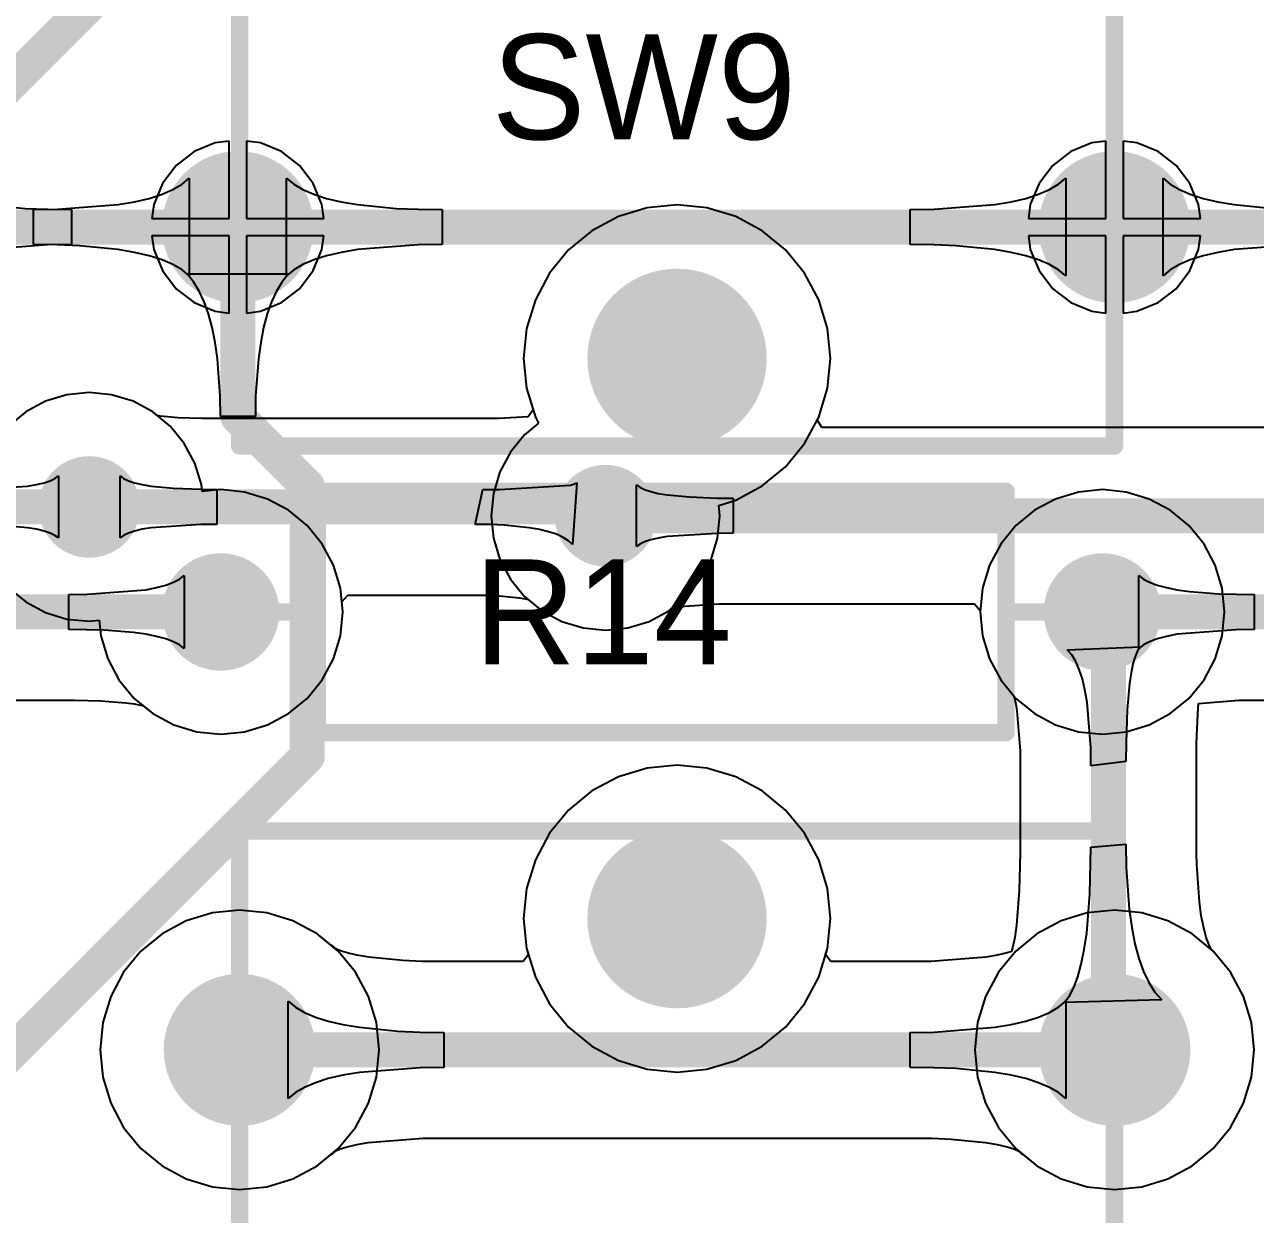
# Model space of a CAD drawing. Header units: millimetres. Extents: x 0 to 140, y 0 to 130.
# Drawn here: x 69.55 to 87.41, y 46 to 63.26 of the extents above; entities that cross this region are included whole.
import ezdxf

# ---------------------------------------------------------------- set-up
doc = ezdxf.new("R2010")
doc.units = ezdxf.units.MM
for name, color, linetype in [('BottomLayer', 5, 'Continuous'), ('BottomSolder', 6, 'Continuous'), ('MultiLayer', 9, 'Continuous'), ('PadHoleLayer', 156, 'Continuous'), ('TopLayer', 1, 'Continuous'), ('TopOverlay', 2, 'Continuous'), ('TopSolder', 216, 'Continuous'), ('ViaHoleLayer', 16, 'Continuous')]:
    doc.layers.add(name, color=color, linetype=linetype)

msp = doc.modelspace()

# ---------------------------------------------------------------- hatches: boundary and pattern name
at = {"layer": 'BottomLayer'}
h = msp.add_hatch(color=5, dxfattribs=at)
edge = h.paths.add_edge_path()
edge.add_arc((72.642, 60.321), 1, 0, 360)
h = msp.add_hatch(color=5, dxfattribs=at)
edge = h.paths.add_edge_path()
edge.add_arc((85.367, 60.321), 1, 0, 360)
h = msp.add_hatch(color=5, dxfattribs=at)
edge = h.paths.add_edge_path()
edge.add_arc((79.017, 58.416), 1.2, 0, 360)
h = msp.add_hatch(color=5, dxfattribs=at)
edge = h.paths.add_edge_path()
edge.add_arc((70.485, 56.261), 0.635, 0, 360)
h = msp.add_hatch(color=5, dxfattribs=at)
edge = h.paths.add_edge_path()
edge.add_arc((77.978, 56.134), 0.635, 0, 360)
h = msp.add_hatch(color=5, dxfattribs=at)
edge = h.paths.add_edge_path()
edge.add_arc((72.392, 54.737), 0.75, 0, 360)
h = msp.add_hatch(color=5, dxfattribs=at)
edge = h.paths.add_edge_path()
edge.add_arc((85.192, 54.737), 0.75, 0, 360)
h = msp.add_hatch(color=5, dxfattribs=at)
edge = h.paths.add_edge_path()
edge.add_arc((79.017, 50.289), 1.2, 0, 360)
h = msp.add_hatch(color=5, dxfattribs=at)
edge = h.paths.add_edge_path()
edge.add_arc((72.667, 48.384), 1, 0, 360)
h = msp.add_hatch(color=5, dxfattribs=at)
edge = h.paths.add_edge_path()
edge.add_arc((85.367, 48.384), 1, 0, 360)
at = {"layer": 'BottomSolder'}
h = msp.add_hatch(color=6, dxfattribs=at)
edge = h.paths.add_edge_path()
edge.add_arc((72.642, 60.321), 1.102, 0, 360)
h = msp.add_hatch(color=6, dxfattribs=at)
edge = h.paths.add_edge_path()
edge.add_arc((85.367, 60.321), 1.102, 0, 360)
h = msp.add_hatch(color=6, dxfattribs=at)
edge = h.paths.add_edge_path()
edge.add_arc((79.017, 58.416), 1.302, 0, 360)
h = msp.add_hatch(color=6, dxfattribs=at)
edge = h.paths.add_edge_path()
edge.add_arc((70.485, 56.261), 0.737, 0, 360)
h = msp.add_hatch(color=6, dxfattribs=at)
edge = h.paths.add_edge_path()
edge.add_arc((77.978, 56.134), 0.737, 0, 360)
h = msp.add_hatch(color=6, dxfattribs=at)
edge = h.paths.add_edge_path()
edge.add_arc((72.392, 54.737), 0.852, 0, 360)
h = msp.add_hatch(color=6, dxfattribs=at)
edge = h.paths.add_edge_path()
edge.add_arc((85.192, 54.737), 0.852, 0, 360)
h = msp.add_hatch(color=6, dxfattribs=at)
edge = h.paths.add_edge_path()
edge.add_arc((79.017, 50.289), 1.302, 0, 360)
h = msp.add_hatch(color=6, dxfattribs=at)
edge = h.paths.add_edge_path()
edge.add_arc((72.667, 48.384), 1.102, 0, 360)
h = msp.add_hatch(color=6, dxfattribs=at)
edge = h.paths.add_edge_path()
edge.add_arc((85.367, 48.384), 1.102, 0, 360)
at = {"layer": 'MultiLayer'}
h = msp.add_hatch(color=9, dxfattribs=at)
edge = h.paths.add_edge_path()
edge.add_arc((72.642, 60.321), 1, 0, 360)
h = msp.add_hatch(color=9, dxfattribs=at)
edge = h.paths.add_edge_path()
edge.add_arc((85.367, 60.321), 1, 0, 360)
h = msp.add_hatch(color=9, dxfattribs=at)
edge = h.paths.add_edge_path()
edge.add_arc((79.017, 58.416), 1.2, 0, 360)
h = msp.add_hatch(color=9, dxfattribs=at)
edge = h.paths.add_edge_path()
edge.add_arc((72.392, 54.737), 0.75, 0, 360)
h = msp.add_hatch(color=9, dxfattribs=at)
edge = h.paths.add_edge_path()
edge.add_arc((85.192, 54.737), 0.75, 0, 360)
h = msp.add_hatch(color=9, dxfattribs=at)
edge = h.paths.add_edge_path()
edge.add_arc((79.017, 50.289), 1.2, 0, 360)
h = msp.add_hatch(color=9, dxfattribs=at)
edge = h.paths.add_edge_path()
edge.add_arc((72.667, 48.384), 1, 0, 360)
h = msp.add_hatch(color=9, dxfattribs=at)
edge = h.paths.add_edge_path()
edge.add_arc((85.367, 48.384), 1, 0, 360)
at = {"layer": 'PadHoleLayer'}
h = msp.add_hatch(color=156, dxfattribs=at)
edge = h.paths.add_edge_path()
edge.add_arc((72.642, 60.321), 0.6, 0, 360)
h = msp.add_hatch(color=156, dxfattribs=at)
edge = h.paths.add_edge_path()
edge.add_arc((85.367, 60.321), 0.6, 0, 360)
h = msp.add_hatch(color=156, dxfattribs=at)
edge = h.paths.add_edge_path()
edge.add_arc((79.017, 58.416), 1, 0, 360)
h = msp.add_hatch(color=156, dxfattribs=at)
edge = h.paths.add_edge_path()
edge.add_arc((72.392, 54.737), 0.35, 0, 360)
h = msp.add_hatch(color=156, dxfattribs=at)
edge = h.paths.add_edge_path()
edge.add_arc((85.192, 54.737), 0.35, 0, 360)
h = msp.add_hatch(color=156, dxfattribs=at)
edge = h.paths.add_edge_path()
edge.add_arc((79.017, 50.289), 1, 0, 360)
h = msp.add_hatch(color=156, dxfattribs=at)
edge = h.paths.add_edge_path()
edge.add_arc((72.667, 48.384), 0.6, 0, 360)
h = msp.add_hatch(color=156, dxfattribs=at)
edge = h.paths.add_edge_path()
edge.add_arc((85.367, 48.384), 0.6, 0, 360)
at = {"layer": 'TopLayer'}
h = msp.add_hatch(color=1, dxfattribs=at)
edge = h.paths.add_edge_path()
edge.add_arc((72.642, 60.321), 1, 0, 360)
h = msp.add_hatch(color=1, dxfattribs=at)
edge = h.paths.add_edge_path()
edge.add_arc((85.367, 60.321), 1, 0, 360)
h = msp.add_hatch(color=1, dxfattribs=at)
edge = h.paths.add_edge_path()
edge.add_arc((79.017, 58.416), 1.2, 0, 360)
h = msp.add_hatch(color=1, dxfattribs=at)
edge = h.paths.add_edge_path()
edge.add_arc((70.485, 56.261), 0.635, 0, 360)
h = msp.add_hatch(color=1, dxfattribs=at)
edge = h.paths.add_edge_path()
edge.add_arc((77.978, 56.134), 0.635, 0, 360)
h = msp.add_hatch(color=1, dxfattribs=at)
edge = h.paths.add_edge_path()
edge.add_arc((72.392, 54.737), 0.75, 0, 360)
h = msp.add_hatch(color=1, dxfattribs=at)
edge = h.paths.add_edge_path()
edge.add_arc((85.192, 54.737), 0.75, 0, 360)
h = msp.add_hatch(color=1, dxfattribs=at)
edge = h.paths.add_edge_path()
edge.add_arc((79.017, 50.289), 1.2, 0, 360)
h = msp.add_hatch(color=1, dxfattribs=at)
edge = h.paths.add_edge_path()
edge.add_arc((72.667, 48.384), 1, 0, 360)
h = msp.add_hatch(color=1, dxfattribs=at)
edge = h.paths.add_edge_path()
edge.add_arc((85.367, 48.384), 1, 0, 360)
at = {"layer": 'TopSolder'}
h = msp.add_hatch(color=216, dxfattribs=at)
edge = h.paths.add_edge_path()
edge.add_arc((72.642, 60.321), 1.102, 0, 360)
h = msp.add_hatch(color=216, dxfattribs=at)
edge = h.paths.add_edge_path()
edge.add_arc((85.367, 60.321), 1.102, 0, 360)
h = msp.add_hatch(color=216, dxfattribs=at)
edge = h.paths.add_edge_path()
edge.add_arc((79.017, 58.416), 1.302, 0, 360)
h = msp.add_hatch(color=216, dxfattribs=at)
edge = h.paths.add_edge_path()
edge.add_arc((70.485, 56.261), 0.737, 0, 360)
h = msp.add_hatch(color=216, dxfattribs=at)
edge = h.paths.add_edge_path()
edge.add_arc((77.978, 56.134), 0.737, 0, 360)
h = msp.add_hatch(color=216, dxfattribs=at)
edge = h.paths.add_edge_path()
edge.add_arc((72.392, 54.737), 0.852, 0, 360)
h = msp.add_hatch(color=216, dxfattribs=at)
edge = h.paths.add_edge_path()
edge.add_arc((85.192, 54.737), 0.852, 0, 360)
h = msp.add_hatch(color=216, dxfattribs=at)
edge = h.paths.add_edge_path()
edge.add_arc((79.017, 50.289), 1.302, 0, 360)
h = msp.add_hatch(color=216, dxfattribs=at)
edge = h.paths.add_edge_path()
edge.add_arc((72.667, 48.384), 1.102, 0, 360)
h = msp.add_hatch(color=216, dxfattribs=at)
edge = h.paths.add_edge_path()
edge.add_arc((85.367, 48.384), 1.102, 0, 360)
at = {"layer": 'ViaHoleLayer'}
h = msp.add_hatch(color=16, dxfattribs=at)
edge = h.paths.add_edge_path()
edge.add_arc((70.485, 56.261), 0.356, 0, 360)
h = msp.add_hatch(color=16, dxfattribs=at)
edge = h.paths.add_edge_path()
edge.add_arc((77.978, 56.134), 0.356, 0, 360)

# ---------------------------------------------------------------- linework, layer by layer
at = {"layer": 'BottomLayer'}
for p, q in [((72.314, 61.543), (72.009, 61.416)), ((72.515, 61.569), (72.314, 61.543)), ((72.515, 60.448), (72.515, 61.569)), ((72.969, 61.543), (72.769, 61.569)), ((72.769, 61.569), (72.769, 60.448)), ((73.274, 61.416), (72.969, 61.543)), ((85.04, 61.543), (84.735, 61.416)), ((85.24, 61.569), (85.04, 61.543)), ((85.24, 60.448), (85.24, 61.569)), ((85.694, 61.543), (85.494, 61.569)), ((85.494, 61.569), (85.494, 60.448)), ((85.999, 61.416), (85.694, 61.543)), ((72.009, 61.416), (71.747, 61.215)), ((73.536, 61.215), (73.274, 61.416)), ((84.735, 61.416), (84.473, 61.215)), ((86.261, 61.215), (85.999, 61.416)), ((71.747, 61.215), (71.546, 60.953)), ((73.737, 60.953), (73.536, 61.215)), ((84.473, 61.215), (84.272, 60.953)), ((86.462, 60.953), (86.261, 61.215)), ((71.546, 60.953), (71.42, 60.648)), ((71.699, 60.865), (71.831, 60.942)), ((71.831, 60.942), (71.935, 61.029)), ((71.935, 61.029), (71.935, 59.613)), ((73.348, 59.613), (73.348, 61.029)), ((73.348, 61.029), (73.453, 60.942)), ((73.453, 60.942), (73.584, 60.865)), ((73.863, 60.648), (73.737, 60.953)), ((84.272, 60.953), (84.145, 60.648)), ((84.425, 60.865), (84.556, 60.942)), ((84.556, 60.942), (84.66, 61.029)), ((84.66, 61.029), (84.66, 59.613)), ((86.074, 59.613), (86.074, 61.029)), ((86.074, 61.029), (86.178, 60.942)), ((86.178, 60.942), (86.309, 60.865)), ((86.589, 60.648), (86.462, 60.953)), ((71.355, 60.738), (71.541, 60.797)), ((71.541, 60.797), (71.699, 60.865)), ((73.584, 60.865), (73.743, 60.797)), ((73.743, 60.797), (73.928, 60.738)), ((84.081, 60.738), (84.266, 60.797)), ((84.266, 60.797), (84.425, 60.865)), ((86.309, 60.865), (86.468, 60.797)), ((86.468, 60.797), (86.653, 60.738)), ((68.996, 60.648), (69.556, 60.593)), ((69.556, 60.593), (69.877, 60.58)), ((69.674, 60.575), (70.022, 60.58)), ((69.674, 60.067), (69.674, 60.575)), ((69.877, 60.58), (70.225, 60.575)), ((70.022, 60.58), (70.903, 60.648)), ((70.225, 60.575), (70.225, 60.067)), ((70.903, 60.648), (71.143, 60.688)), ((71.143, 60.688), (71.355, 60.738)), ((71.42, 60.648), (71.394, 60.448)), ((73.89, 60.448), (73.863, 60.648)), ((73.928, 60.738), (74.141, 60.688)), ((74.141, 60.688), (74.38, 60.648)), ((74.38, 60.648), (74.94, 60.593)), ((74.94, 60.593), (75.261, 60.58)), ((75.261, 60.58), (75.609, 60.575)), ((75.609, 60.575), (75.609, 60.067)), ((78.583, 60.6), (78.165, 60.473)), ((79.017, 60.643), (78.583, 60.6)), ((79.451, 60.6), (79.017, 60.643)), ((79.869, 60.473), (79.451, 60.6)), ((82.4, 60.575), (82.748, 60.58)), ((82.4, 60.067), (82.4, 60.575)), ((82.748, 60.58), (83.629, 60.648)), ((83.629, 60.648), (83.868, 60.688)), ((83.868, 60.688), (84.081, 60.738)), ((84.145, 60.648), (84.119, 60.448)), ((86.615, 60.448), (86.589, 60.648)), ((86.653, 60.738), (86.866, 60.688)), ((86.866, 60.688), (87.105, 60.648)), ((87.105, 60.648), (87.666, 60.593)), ((71.394, 60.448), (72.515, 60.448)), ((72.769, 60.448), (73.89, 60.448)), ((78.165, 60.473), (77.78, 60.267)), ((80.254, 60.267), (79.869, 60.473)), ((84.119, 60.448), (85.24, 60.448)), ((85.494, 60.448), (86.615, 60.448)), ((77.78, 60.267), (77.443, 59.991)), ((80.592, 59.991), (80.254, 60.267)), ((69.877, 60.062), (68.996, 59.994)), ((70.022, 60.062), (69.674, 60.067)), ((70.225, 60.067), (69.877, 60.062)), ((70.343, 60.049), (70.022, 60.062)), ((70.903, 59.994), (70.343, 60.049)), ((72.515, 60.194), (71.394, 60.194)), ((71.394, 60.194), (71.42, 59.994)), ((72.515, 59.073), (72.515, 60.194)), ((73.89, 60.194), (72.769, 60.194)), ((72.769, 60.194), (72.769, 59.073)), ((73.863, 59.994), (73.89, 60.194)), ((75.261, 60.062), (74.38, 59.994)), ((75.609, 60.067), (75.261, 60.062)), ((82.748, 60.062), (82.4, 60.067)), ((83.068, 60.049), (82.748, 60.062)), ((83.629, 59.994), (83.068, 60.049)), ((85.24, 60.194), (84.119, 60.194)), ((84.119, 60.194), (84.145, 59.994)), ((85.24, 59.073), (85.24, 60.194)), ((86.615, 60.194), (85.494, 60.194)), ((85.494, 60.194), (85.494, 59.073)), ((86.589, 59.994), (86.615, 60.194)), ((87.987, 60.062), (87.105, 59.994)), ((71.143, 59.954), (70.903, 59.994)), ((71.355, 59.904), (71.143, 59.954)), ((71.541, 59.845), (71.355, 59.904)), ((71.42, 59.994), (71.546, 59.689)), ((73.737, 59.689), (73.863, 59.994)), ((73.928, 59.904), (73.743, 59.845)), ((74.141, 59.954), (73.928, 59.904)), ((74.38, 59.994), (74.141, 59.954)), ((77.443, 59.991), (77.166, 59.653)), ((80.869, 59.653), (80.592, 59.991)), ((83.868, 59.954), (83.629, 59.994)), ((84.081, 59.904), (83.868, 59.954)), ((84.266, 59.845), (84.081, 59.904)), ((84.145, 59.994), (84.272, 59.689)), ((86.462, 59.689), (86.589, 59.994)), ((86.653, 59.904), (86.468, 59.845)), ((86.866, 59.954), (86.653, 59.904)), ((87.105, 59.994), (86.866, 59.954)), ((71.699, 59.777), (71.541, 59.845)), ((71.546, 59.689), (71.747, 59.427)), ((71.831, 59.7), (71.699, 59.777)), ((71.935, 59.613), (71.831, 59.7)), ((73.453, 59.7), (73.348, 59.613)), ((73.584, 59.777), (73.453, 59.7)), ((73.536, 59.427), (73.737, 59.689)), ((73.743, 59.845), (73.584, 59.777)), ((84.425, 59.777), (84.266, 59.845)), ((84.272, 59.689), (84.473, 59.427)), ((84.556, 59.7), (84.425, 59.777)), ((84.66, 59.613), (84.556, 59.7)), ((86.178, 59.7), (86.074, 59.613)), ((86.309, 59.777), (86.178, 59.7)), ((86.261, 59.427), (86.462, 59.689)), ((86.468, 59.845), (86.309, 59.777)), ((71.997, 59.529), (71.906, 59.644)), ((71.906, 59.644), (73.378, 59.644)), ((72.079, 59.393), (71.997, 59.529)), ((73.286, 59.529), (73.204, 59.393)), ((73.378, 59.644), (73.286, 59.529)), ((77.166, 59.653), (76.96, 59.268)), ((81.074, 59.268), (80.869, 59.653)), ((71.747, 59.427), (72.009, 59.226)), ((72.151, 59.237), (72.079, 59.393)), ((73.204, 59.393), (73.132, 59.237)), ((73.274, 59.226), (73.536, 59.427)), ((84.473, 59.427), (84.735, 59.226)), ((85.999, 59.226), (86.261, 59.427)), ((72.009, 59.226), (72.314, 59.099)), ((72.214, 59.061), (72.151, 59.237)), ((72.969, 59.099), (73.274, 59.226)), ((73.132, 59.237), (73.069, 59.061)), ((76.96, 59.268), (76.833, 58.85)), ((81.201, 58.85), (81.074, 59.268)), ((84.735, 59.226), (85.04, 59.099)), ((85.694, 59.099), (85.999, 59.226)), ((72.267, 58.864), (72.214, 59.061)), ((72.314, 59.099), (72.515, 59.073)), ((72.769, 59.073), (72.969, 59.099)), ((73.069, 59.061), (73.016, 58.864)), ((85.04, 59.099), (85.24, 59.073)), ((85.494, 59.073), (85.694, 59.099)), ((72.311, 58.646), (72.267, 58.864)), ((73.016, 58.864), (72.973, 58.646)), ((76.833, 58.85), (76.79, 58.416)), ((81.244, 58.416), (81.201, 58.85)), ((72.344, 58.408), (72.311, 58.646)), ((72.973, 58.646), (72.939, 58.408)), ((72.383, 57.87), (72.344, 58.408)), ((72.939, 58.408), (72.9, 57.87)), ((76.79, 58.416), (76.833, 57.982)), ((81.201, 57.982), (81.244, 58.416)), ((70.485, 57.92), (70.161, 57.888)), ((70.809, 57.888), (70.485, 57.92)), ((76.833, 57.982), (76.96, 57.564)), ((81.074, 57.564), (81.201, 57.982)), ((69.85, 57.794), (69.563, 57.64)), ((70.161, 57.888), (69.85, 57.794)), ((71.12, 57.794), (70.809, 57.888)), ((71.407, 57.64), (71.12, 57.794)), ((72.388, 57.571), (72.383, 57.87)), ((72.9, 57.87), (72.896, 57.571)), ((69.563, 57.64), (69.499, 57.588)), ((71.658, 57.434), (71.407, 57.64)), ((72.896, 57.571), (72.388, 57.571)), ((76.96, 57.564), (77.008, 57.474)), ((81.053, 57.524), (81.074, 57.564)), ((71.864, 57.183), (71.658, 57.434)), ((77.008, 57.474), (76.805, 57.307)), ((81.118, 57.415), (81.053, 57.524)), ((95.025, 57.415), (81.118, 57.415)), ((72.018, 56.896), (71.864, 57.183)), ((76.805, 57.307), (76.599, 57.056)), ((76.599, 57.056), (76.445, 56.769)), ((72.112, 56.585), (72.018, 56.896)), ((69.828, 56.611), (69.918, 56.64)), ((69.918, 56.64), (69.987, 56.673)), ((69.987, 56.673), (70.036, 56.71)), ((70.036, 56.71), (70.036, 55.812)), ((76.445, 56.769), (76.351, 56.458)), ((68.864, 56.517), (69.588, 56.564)), ((69.588, 56.564), (69.718, 56.585)), ((69.718, 56.585), (69.828, 56.611)), ((72.122, 56.485), (72.112, 56.585)), ((72.392, 56.512), (72.122, 56.485)), ((72.738, 56.477), (72.392, 56.512)), ((73.071, 56.376), (72.738, 56.477)), ((78.427, 55.685), (78.427, 56.583)), ((78.427, 56.583), (78.476, 56.546)), ((78.476, 56.546), (78.545, 56.513)), ((78.545, 56.513), (78.635, 56.484)), ((78.635, 56.484), (78.745, 56.458)), ((73.378, 56.212), (73.071, 56.376)), ((76.351, 56.458), (76.319, 56.134)), ((78.745, 56.458), (78.875, 56.437)), ((78.875, 56.437), (79.196, 56.406)), ((79.196, 56.406), (79.599, 56.39)), ((79.599, 56.39), (79.83, 56.388)), ((79.83, 56.388), (79.83, 55.88)), ((73.646, 55.992), (73.378, 56.212)), ((76.319, 56.134), (76.351, 55.81)), ((69.588, 55.958), (69.267, 55.989)), ((69.718, 55.937), (69.588, 55.958)), ((69.828, 55.911), (69.718, 55.937)), ((73.867, 55.723), (73.646, 55.992)), ((69.918, 55.882), (69.828, 55.911)), ((69.987, 55.849), (69.918, 55.882)), ((70.036, 55.812), (69.987, 55.849)), ((76.351, 55.81), (76.445, 55.499)), ((78.545, 55.755), (78.476, 55.722)), ((78.635, 55.784), (78.545, 55.755)), ((78.745, 55.81), (78.635, 55.784)), ((78.875, 55.831), (78.745, 55.81)), ((79.599, 55.878), (78.875, 55.831)), ((79.83, 55.88), (79.599, 55.878)), ((74.031, 55.416), (73.867, 55.723)), ((78.476, 55.722), (78.427, 55.685)), ((74.132, 55.083), (74.031, 55.416)), ((76.445, 55.499), (76.599, 55.212)), ((71.706, 55.168), (71.795, 55.215)), ((71.795, 55.215), (71.862, 55.268)), ((71.862, 55.268), (71.862, 54.206)), ((76.599, 55.212), (76.805, 54.961)), ((85.722, 54.206), (85.722, 55.268)), ((85.722, 55.268), (85.788, 55.215)), ((85.788, 55.215), (85.877, 55.168)), ((70.454, 54.994), (71.304, 55.06)), ((71.304, 55.06), (71.461, 55.091)), ((71.461, 55.091), (71.595, 55.127)), ((71.595, 55.127), (71.706, 55.168)), ((74.166, 54.737), (74.132, 55.083)), ((85.877, 55.168), (85.989, 55.127)), ((85.989, 55.127), (86.123, 55.091)), ((86.123, 55.091), (86.279, 55.06)), ((86.279, 55.06), (86.458, 55.035)), ((86.458, 55.035), (86.883, 55.002)), ((70.186, 54.991), (70.454, 54.994)), ((70.186, 54.483), (70.186, 54.991)), ((76.805, 54.961), (77.056, 54.755)), ((78.992, 54.812), (79.628, 54.853)), ((79.628, 54.853), (83.334, 54.853)), ((83.334, 54.853), (83.419, 54.759)), ((86.883, 55.002), (87.397, 54.991)), ((87.397, 54.991), (87.397, 54.483)), ((74.132, 54.391), (74.166, 54.737)), ((77.056, 54.755), (77.343, 54.601)), ((78.613, 54.601), (78.9, 54.755)), ((78.9, 54.755), (78.964, 54.807)), ((78.964, 54.807), (78.992, 54.812)), ((83.419, 54.759), (83.417, 54.737)), ((83.417, 54.737), (83.451, 54.391)), ((77.343, 54.601), (77.654, 54.507)), ((77.654, 54.507), (77.978, 54.475)), ((77.978, 54.475), (78.302, 54.507)), ((78.302, 54.507), (78.613, 54.601)), ((70.701, 54.472), (70.186, 54.483)), ((71.125, 54.439), (70.701, 54.472)), ((71.304, 54.414), (71.125, 54.439)), ((71.461, 54.383), (71.304, 54.414)), ((71.595, 54.347), (71.461, 54.383)), ((71.706, 54.306), (71.595, 54.347)), ((74.031, 54.058), (74.132, 54.391)), ((83.451, 54.391), (83.552, 54.058)), ((85.989, 54.347), (85.877, 54.306)), ((86.123, 54.383), (85.989, 54.347)), ((86.279, 54.414), (86.123, 54.383)), ((87.129, 54.48), (86.279, 54.414)), ((87.397, 54.483), (87.129, 54.48)), ((71.795, 54.259), (71.706, 54.306)), ((71.862, 54.206), (71.795, 54.259)), ((84.682, 54.187), (85.743, 54.229)), ((84.747, 54.113), (84.682, 54.187)), ((85.703, 54.171), (85.668, 54.089)), ((85.743, 54.229), (85.703, 54.171)), ((85.788, 54.259), (85.722, 54.206)), ((85.877, 54.306), (85.788, 54.259)), ((73.867, 53.751), (74.031, 54.058)), ((83.552, 54.058), (83.716, 53.751)), ((84.805, 54.018), (84.747, 54.113)), ((84.857, 53.902), (84.805, 54.018)), ((85.636, 53.984), (85.609, 53.854)), ((85.668, 54.089), (85.636, 53.984)), ((84.902, 53.765), (84.857, 53.902)), ((85.609, 53.854), (85.586, 53.7)), ((73.646, 53.482), (73.867, 53.751)), ((83.716, 53.751), (83.902, 53.525)), ((84.939, 53.607), (84.902, 53.765)), ((84.97, 53.429), (84.939, 53.607)), ((85.586, 53.7), (85.552, 53.32)), ((69.081, 53.456), (70.277, 53.456)), ((70.277, 53.456), (70.65, 53.448)), ((70.65, 53.448), (71.015, 53.419)), ((73.378, 53.262), (73.646, 53.482)), ((83.902, 53.525), (83.915, 53.486)), ((83.915, 53.486), (83.935, 53.4)), ((85.022, 52.768), (84.97, 53.429)), ((86.589, 53.41), (87.174, 53.456)), ((87.174, 53.456), (87.19, 53.456)), ((87.19, 53.456), (88.386, 53.456)), ((71.015, 53.419), (71.136, 53.403)), ((71.136, 53.403), (71.229, 53.384)), ((71.229, 53.384), (71.269, 53.374)), ((71.269, 53.374), (71.406, 53.262)), ((71.406, 53.262), (71.713, 53.098)), ((73.071, 53.098), (73.378, 53.262)), ((83.935, 53.4), (83.952, 53.301)), ((83.952, 53.301), (83.998, 52.721)), ((85.552, 53.32), (85.535, 52.844)), ((86.56, 52.828), (86.575, 53.257)), ((86.575, 53.257), (86.589, 53.41)), ((71.713, 53.098), (72.045, 52.997)), ((72.738, 52.997), (73.071, 53.098)), ((72.045, 52.997), (72.392, 52.962)), ((72.392, 52.962), (72.738, 52.997)), ((83.998, 52.721), (83.998, 52.666)), ((85.025, 52.506), (85.022, 52.768)), ((85.535, 52.844), (85.533, 52.569)), ((86.56, 51.235), (86.56, 52.828)), ((83.998, 52.666), (83.998, 51.239)), ((85.533, 52.569), (85.025, 52.506)), ((78.583, 52.473), (78.165, 52.346)), ((79.017, 52.516), (78.583, 52.473)), ((79.451, 52.473), (79.017, 52.516)), ((79.869, 52.346), (79.451, 52.473)), ((78.165, 52.346), (77.78, 52.14)), ((80.254, 52.14), (79.869, 52.346)), ((77.78, 52.14), (77.443, 51.864)), ((80.592, 51.864), (80.254, 52.14)), ((77.443, 51.864), (77.166, 51.526)), ((80.869, 51.526), (80.592, 51.864)), ((77.166, 51.526), (76.96, 51.141)), ((81.074, 51.141), (80.869, 51.526)), ((85.01, 50.644), (85.025, 51.324)), ((85.025, 51.324), (85.533, 51.37)), ((85.533, 51.37), (85.539, 51.029)), ((76.96, 51.141), (76.833, 50.723)), ((81.201, 50.723), (81.074, 51.141)), ((83.998, 51.239), (83.986, 50.697)), ((86.563, 51.072), (86.56, 51.235)), ((85.539, 51.029), (85.58, 50.424)), ((86.6, 50.53), (86.563, 51.072)), ((76.833, 50.723), (76.79, 50.289)), ((81.244, 50.289), (81.201, 50.723)), ((83.986, 50.697), (83.945, 50.194)), ((84.964, 50.078), (85.01, 50.644)), ((72.667, 50.41), (72.272, 50.371)), ((73.062, 50.371), (72.667, 50.41)), ((85.58, 50.424), (85.617, 50.16)), ((86.628, 50.329), (86.6, 50.53)), ((71.892, 50.256), (71.542, 50.068)), ((72.272, 50.371), (71.892, 50.256)), ((73.442, 50.256), (73.062, 50.371)), ((73.793, 50.068), (73.442, 50.256)), ((76.79, 50.289), (76.833, 49.855)), ((81.201, 49.855), (81.244, 50.289)), ((86.662, 50.153), (86.628, 50.329)), ((71.542, 50.068), (71.235, 49.816)), ((74, 49.898), (73.793, 50.068)), ((83.945, 50.194), (83.919, 50.013)), ((84.929, 49.838), (84.964, 50.078)), ((85.617, 50.16), (85.664, 49.922)), ((86.699, 50.016), (86.662, 50.153)), ((74.026, 49.882), (74, 49.898)), ((74.067, 49.848), (74.026, 49.882)), ((76.833, 49.855), (76.86, 49.767)), ((81.174, 49.767), (81.201, 49.855)), ((83.889, 49.865), (83.874, 49.811)), ((83.919, 50.013), (83.889, 49.865)), ((85.664, 49.922), (85.721, 49.708)), ((86.735, 49.918), (86.699, 50.016)), ((86.762, 49.861), (86.735, 49.918)), ((86.773, 49.845), (86.762, 49.861)), ((71.235, 49.816), (70.983, 49.509)), ((74.073, 49.845), (74.067, 49.848)), ((74.126, 49.822), (74.073, 49.845)), ((74.226, 49.79), (74.126, 49.822)), ((74.369, 49.756), (74.226, 49.79)), ((74.541, 49.727), (74.369, 49.756)), ((75.037, 49.679), (74.541, 49.727)), ((75.315, 49.667), (75.037, 49.679)), ((76.86, 49.767), (76.784, 49.665)), ((81.25, 49.665), (81.174, 49.767)), ((83.503, 49.729), (82.701, 49.667)), ((83.665, 49.756), (83.503, 49.729)), ((83.808, 49.79), (83.665, 49.756)), ((83.874, 49.811), (83.808, 49.79)), ((84.886, 49.627), (84.929, 49.838)), ((85.721, 49.708), (85.788, 49.521)), ((86.793, 49.822), (86.773, 49.845)), ((86.799, 49.816), (86.793, 49.822)), ((87.051, 49.509), (86.799, 49.816)), ((70.983, 49.509), (70.796, 49.159)), ((75.473, 49.665), (75.315, 49.667)), ((76.784, 49.665), (75.473, 49.665)), ((82.561, 49.665), (81.25, 49.665)), ((82.701, 49.667), (82.561, 49.665)), ((84.836, 49.445), (84.886, 49.627)), ((85.788, 49.521), (85.867, 49.359)), ((87.239, 49.159), (87.051, 49.509)), ((84.778, 49.291), (84.836, 49.445)), ((85.867, 49.359), (85.955, 49.222)), ((70.796, 49.159), (70.68, 48.779)), ((84.639, 49.069), (84.712, 49.166)), ((84.712, 49.166), (84.778, 49.291)), ((85.955, 49.222), (86.054, 49.111)), ((87.354, 48.779), (87.239, 49.159)), ((73.374, 47.676), (73.374, 49.092)), ((73.374, 49.092), (73.478, 49.005)), ((73.478, 49.005), (73.609, 48.928)), ((84.425, 48.928), (84.556, 49.005)), ((84.556, 49.005), (84.66, 49.092)), ((86.054, 49.111), (84.639, 49.069)), ((84.66, 49.092), (84.66, 47.676)), ((70.68, 48.779), (70.641, 48.384)), ((73.609, 48.928), (73.768, 48.86)), ((73.768, 48.86), (73.953, 48.801)), ((73.953, 48.801), (74.166, 48.751)), ((83.868, 48.751), (84.081, 48.801)), ((84.081, 48.801), (84.266, 48.86)), ((84.266, 48.86), (84.425, 48.928)), ((87.393, 48.384), (87.354, 48.779)), ((74.166, 48.751), (74.405, 48.711)), ((74.405, 48.711), (74.966, 48.656)), ((74.966, 48.656), (75.287, 48.643)), ((75.287, 48.643), (75.634, 48.638)), ((75.634, 48.638), (75.634, 48.13)), ((82.4, 48.638), (82.748, 48.643)), ((82.4, 48.13), (82.4, 48.638)), ((82.748, 48.643), (83.629, 48.711)), ((83.629, 48.711), (83.868, 48.751)), ((70.641, 48.384), (70.68, 47.989)), ((87.354, 47.989), (87.393, 48.384)), ((75.287, 48.125), (74.405, 48.057)), ((75.634, 48.13), (75.287, 48.125)), ((82.748, 48.125), (82.4, 48.13)), ((83.068, 48.112), (82.748, 48.125)), ((83.629, 48.057), (83.068, 48.112)), ((70.68, 47.989), (70.796, 47.609)), ((73.768, 47.908), (73.609, 47.84)), ((73.953, 47.967), (73.768, 47.908)), ((74.166, 48.017), (73.953, 47.967)), ((74.405, 48.057), (74.166, 48.017)), ((83.868, 48.017), (83.629, 48.057)), ((84.081, 47.967), (83.868, 48.017)), ((84.266, 47.908), (84.081, 47.967)), ((84.425, 47.84), (84.266, 47.908)), ((87.239, 47.609), (87.354, 47.989)), ((73.478, 47.763), (73.374, 47.676)), ((73.609, 47.84), (73.478, 47.763)), ((84.556, 47.763), (84.425, 47.84)), ((84.66, 47.676), (84.556, 47.763)), ((70.796, 47.609), (70.983, 47.259)), ((87.051, 47.259), (87.239, 47.609)), ((70.983, 47.259), (71.235, 46.952)), ((86.799, 46.952), (87.051, 47.259)), ((74.226, 46.978), (74.369, 47.012)), ((74.369, 47.012), (74.531, 47.039)), ((74.531, 47.039), (75.333, 47.101)), ((75.333, 47.101), (75.473, 47.103)), ((75.473, 47.103), (82.561, 47.103)), ((82.561, 47.103), (82.719, 47.101)), ((82.719, 47.101), (82.997, 47.089)), ((82.997, 47.089), (83.493, 47.041)), ((83.493, 47.041), (83.665, 47.012)), ((83.665, 47.012), (83.808, 46.978)), ((71.235, 46.952), (71.542, 46.7)), ((73.793, 46.7), (74, 46.87)), ((74, 46.87), (74.026, 46.886)), ((74.026, 46.886), (74.067, 46.92)), ((74.067, 46.92), (74.073, 46.923)), ((74.073, 46.923), (74.126, 46.946)), ((74.126, 46.946), (74.226, 46.978)), ((83.808, 46.978), (83.908, 46.946)), ((83.908, 46.946), (83.961, 46.923)), ((83.961, 46.923), (83.967, 46.92)), ((83.967, 46.92), (84.008, 46.886)), ((84.008, 46.886), (84.034, 46.87)), ((84.034, 46.87), (84.242, 46.7)), ((86.493, 46.7), (86.799, 46.952)), ((71.542, 46.7), (71.892, 46.512)), ((73.442, 46.512), (73.793, 46.7)), ((84.242, 46.7), (84.592, 46.512)), ((86.142, 46.512), (86.493, 46.7)), ((71.892, 46.512), (72.272, 46.397)), ((73.062, 46.397), (73.442, 46.512)), ((84.592, 46.512), (84.972, 46.397)), ((85.762, 46.397), (86.142, 46.512)), ((72.272, 46.397), (72.667, 46.358)), ((72.667, 46.358), (73.062, 46.397)), ((84.972, 46.397), (85.367, 46.358)), ((85.367, 46.358), (85.762, 46.397))]:
    msp.add_line(p, q, dxfattribs=at)
at = {"layer": 'BottomLayer', "const_width": 0.508}
for points in [[(67.258, 60.321), (72.642, 60.321)], [(72.642, 57.571), (72.642, 60.321)], [(72.642, 60.321), (85.367, 60.321)], [(85.367, 60.321), (90.751, 60.321)], [(72.642, 57.571), (73.65, 56.563)], [(73.65, 52.643), (73.65, 56.563)], [(35.179, 56.261), (70.485, 56.261)], [(77.978, 56.134), (97.155, 56.134)], [(67.056, 54.737), (72.392, 54.737)], [(85.192, 54.737), (85.279, 54.649)], [(85.192, 54.737), (90.501, 54.737)], [(85.279, 48.472), (85.279, 54.649)], [(67.258, 46.251), (73.65, 52.643)], [(72.667, 48.384), (85.367, 48.384)], [(85.279, 48.472), (85.367, 48.384)]]:
    msp.add_lwpolyline(points, dxfattribs=at)
at = {"layer": 'BottomLayer', "const_width": 0.254}
for points in [[(72.515, 60.321, 1), (72.769, 60.321, 1)], [(72.515, 60.321, 1), (72.769, 60.321, 1)], [(72.515, 60.321, 1), (72.769, 60.321, 1)], [(85.24, 60.321, 1), (85.494, 60.321, 1)], [(85.24, 60.321, 1), (85.494, 60.321, 1)], [(72.515, 57.571, 1), (72.769, 57.571, 1)], [(72.515, 57.571, 1), (72.769, 57.571, 1)], [(73.523, 56.563, 1), (73.777, 56.563, 1)], [(73.523, 56.563, 1), (73.777, 56.563, 1)], [(70.358, 56.261, 1), (70.612, 56.261, 1)], [(77.851, 56.134, 1), (78.105, 56.134, 1)], [(72.265, 54.737, 1), (72.519, 54.737, 1)], [(85.065, 54.737, 1), (85.319, 54.737, 1)], [(85.065, 54.737, 1), (85.319, 54.737, 1)], [(85.152, 54.649, 1), (85.406, 54.649, 1)], [(85.152, 54.649, 1), (85.406, 54.649, 1)], [(73.523, 52.643, 1), (73.777, 52.643, 1)], [(73.523, 52.643, 1), (73.777, 52.643, 1)], [(72.54, 48.384, 1), (72.794, 48.384, 1)], [(85.152, 48.472, 1), (85.406, 48.472, 1)], [(85.152, 48.472, 1), (85.406, 48.472, 1)], [(85.24, 48.384, 1), (85.494, 48.384, 1)], [(85.24, 48.384, 1), (85.494, 48.384, 1)]]:
    msp.add_lwpolyline(points, format="xyb", close=True, dxfattribs=at)
at = {"layer": 'TopLayer'}
for p, q in [((72.314, 61.543), (72.009, 61.416)), ((72.515, 61.569), (72.314, 61.543)), ((72.515, 60.448), (72.515, 61.569)), ((72.969, 61.543), (72.769, 61.569)), ((72.769, 61.569), (72.769, 60.448)), ((73.274, 61.416), (72.969, 61.543)), ((85.04, 61.543), (84.735, 61.416)), ((85.24, 61.569), (85.04, 61.543)), ((85.24, 60.448), (85.24, 61.569)), ((85.694, 61.543), (85.494, 61.569)), ((85.494, 61.569), (85.494, 60.448)), ((85.999, 61.416), (85.694, 61.543)), ((72.009, 61.416), (71.747, 61.215)), ((73.536, 61.215), (73.274, 61.416)), ((84.735, 61.416), (84.473, 61.215)), ((86.261, 61.215), (85.999, 61.416)), ((71.747, 61.215), (71.546, 60.953)), ((73.737, 60.953), (73.536, 61.215)), ((84.473, 61.215), (84.272, 60.953)), ((86.462, 60.953), (86.261, 61.215)), ((71.546, 60.953), (71.42, 60.648)), ((73.863, 60.648), (73.737, 60.953)), ((84.272, 60.953), (84.145, 60.648)), ((86.589, 60.648), (86.462, 60.953)), ((71.42, 60.648), (71.394, 60.448)), ((73.89, 60.448), (73.863, 60.648)), ((78.583, 60.6), (78.165, 60.473)), ((79.017, 60.643), (78.583, 60.6)), ((79.451, 60.6), (79.017, 60.643)), ((79.869, 60.473), (79.451, 60.6)), ((84.145, 60.648), (84.119, 60.448)), ((86.615, 60.448), (86.589, 60.648)), ((71.394, 60.448), (72.515, 60.448)), ((72.769, 60.448), (73.89, 60.448)), ((78.165, 60.473), (77.78, 60.267)), ((80.254, 60.267), (79.869, 60.473)), ((84.119, 60.448), (85.24, 60.448)), ((85.494, 60.448), (86.615, 60.448)), ((77.78, 60.267), (77.443, 59.991)), ((80.592, 59.991), (80.254, 60.267)), ((72.515, 60.194), (71.394, 60.194)), ((71.394, 60.194), (71.42, 59.994)), ((72.515, 59.073), (72.515, 60.194)), ((73.89, 60.194), (72.769, 60.194)), ((72.769, 60.194), (72.769, 59.073)), ((73.863, 59.994), (73.89, 60.194)), ((85.24, 60.194), (84.119, 60.194)), ((84.119, 60.194), (84.145, 59.994)), ((85.24, 59.073), (85.24, 60.194)), ((86.615, 60.194), (85.494, 60.194)), ((85.494, 60.194), (85.494, 59.073)), ((86.589, 59.994), (86.615, 60.194)), ((71.42, 59.994), (71.546, 59.689)), ((73.737, 59.689), (73.863, 59.994)), ((77.443, 59.991), (77.166, 59.653)), ((80.869, 59.653), (80.592, 59.991)), ((84.145, 59.994), (84.272, 59.689)), ((86.462, 59.689), (86.589, 59.994)), ((71.546, 59.689), (71.747, 59.427)), ((73.536, 59.427), (73.737, 59.689)), ((84.272, 59.689), (84.473, 59.427)), ((86.261, 59.427), (86.462, 59.689)), ((77.166, 59.653), (76.96, 59.268)), ((81.074, 59.268), (80.869, 59.653)), ((71.747, 59.427), (72.009, 59.226)), ((73.274, 59.226), (73.536, 59.427)), ((84.473, 59.427), (84.735, 59.226)), ((85.999, 59.226), (86.261, 59.427)), ((72.009, 59.226), (72.314, 59.099)), ((72.969, 59.099), (73.274, 59.226)), ((76.96, 59.268), (76.833, 58.85)), ((81.201, 58.85), (81.074, 59.268)), ((84.735, 59.226), (85.04, 59.099)), ((85.694, 59.099), (85.999, 59.226)), ((72.314, 59.099), (72.515, 59.073)), ((72.769, 59.073), (72.969, 59.099)), ((85.04, 59.099), (85.24, 59.073)), ((85.494, 59.073), (85.694, 59.099)), ((76.833, 58.85), (76.79, 58.416)), ((81.244, 58.416), (81.201, 58.85)), ((76.79, 58.416), (76.833, 57.982)), ((81.201, 57.982), (81.244, 58.416)), ((70.485, 57.92), (70.161, 57.888)), ((70.809, 57.888), (70.485, 57.92)), ((76.833, 57.982), (76.927, 57.672)), ((81.074, 57.564), (81.201, 57.982)), ((69.85, 57.794), (69.563, 57.64)), ((70.161, 57.888), (69.85, 57.794)), ((71.12, 57.794), (70.809, 57.888)), ((71.407, 57.64), (71.12, 57.794)), ((69.563, 57.64), (69.312, 57.434)), ((71.471, 57.588), (71.407, 57.64)), ((71.515, 57.58), (71.471, 57.588)), ((71.773, 57.555), (71.515, 57.58)), ((72.119, 57.542), (71.773, 57.555)), ((76.428, 57.542), (72.119, 57.542)), ((76.855, 57.568), (76.428, 57.542)), ((76.927, 57.672), (76.855, 57.568)), ((80.869, 57.179), (81.074, 57.564)), ((80.592, 56.841), (80.869, 57.179)), ((80.254, 56.565), (80.592, 56.841)), ((70.934, 55.812), (70.934, 56.71)), ((70.934, 56.71), (70.983, 56.673)), ((70.983, 56.673), (71.052, 56.64)), ((71.052, 56.64), (71.142, 56.611)), ((71.142, 56.611), (71.252, 56.585)), ((71.252, 56.585), (71.382, 56.564)), ((71.382, 56.564), (71.703, 56.533)), ((71.703, 56.533), (72.106, 56.517)), ((72.106, 56.517), (72.337, 56.515)), ((72.337, 56.515), (72.337, 56.007)), ((76.086, 56.007), (76.2, 56.515)), ((76.2, 56.515), (76.438, 56.516)), ((76.438, 56.516), (77.471, 56.578)), ((77.471, 56.578), (77.528, 56.595)), ((77.561, 56.613), (77.501, 55.715)), ((77.528, 56.595), (77.561, 56.613)), ((79.869, 56.359), (80.254, 56.565)), ((84.845, 56.477), (84.513, 56.376)), ((85.192, 56.512), (84.845, 56.477)), ((85.538, 56.477), (85.192, 56.512)), ((85.871, 56.376), (85.538, 56.477)), ((79.622, 56.284), (79.869, 56.359)), ((79.637, 56.134), (79.622, 56.284)), ((84.513, 56.376), (84.206, 56.212)), ((86.178, 56.212), (85.871, 56.376)), ((79.605, 55.81), (79.637, 56.134)), ((84.206, 56.212), (83.937, 55.992)), ((86.446, 55.992), (86.178, 56.212)), ((71.252, 55.937), (71.142, 55.911)), ((71.382, 55.958), (71.252, 55.937)), ((72.106, 56.005), (71.382, 55.958)), ((72.337, 56.007), (72.106, 56.005)), ((76.308, 56.004), (76.086, 56.007)), ((76.513, 55.995), (76.308, 56.004)), ((76.868, 55.96), (76.513, 55.995)), ((77.019, 55.934), (76.868, 55.96)), ((77.151, 55.902), (77.019, 55.934)), ((83.937, 55.992), (83.716, 55.723)), ((86.667, 55.723), (86.446, 55.992)), ((70.983, 55.849), (70.934, 55.812)), ((71.052, 55.882), (70.983, 55.849)), ((71.142, 55.911), (71.052, 55.882)), ((77.266, 55.864), (77.151, 55.902)), ((77.362, 55.82), (77.266, 55.864)), ((77.441, 55.77), (77.362, 55.82)), ((77.501, 55.715), (77.441, 55.77)), ((79.511, 55.499), (79.605, 55.81)), ((83.716, 55.723), (83.552, 55.416)), ((86.831, 55.416), (86.667, 55.723)), ((79.357, 55.212), (79.511, 55.499)), ((83.552, 55.416), (83.451, 55.083)), ((86.932, 55.083), (86.831, 55.416)), ((79.151, 54.961), (79.357, 55.212)), ((69.312, 55.088), (69.563, 54.882)), ((83.451, 55.083), (83.417, 54.737)), ((86.966, 54.737), (86.932, 55.083)), ((69.563, 54.882), (69.85, 54.728)), ((74.152, 54.886), (74.237, 54.98)), ((74.166, 54.737), (74.152, 54.886)), ((74.237, 54.98), (76.246, 54.98)), ((76.246, 54.98), (76.28, 54.98)), ((76.28, 54.98), (76.441, 54.973)), ((76.441, 54.973), (76.729, 54.944)), ((76.729, 54.944), (76.81, 54.93)), ((76.81, 54.93), (76.856, 54.919)), ((76.856, 54.919), (77.056, 54.755)), ((78.9, 54.755), (79.151, 54.961)), ((69.85, 54.728), (70.161, 54.634)), ((74.132, 54.391), (74.166, 54.737)), ((77.056, 54.755), (77.343, 54.601)), ((78.613, 54.601), (78.9, 54.755)), ((83.417, 54.737), (83.451, 54.391)), ((86.932, 54.391), (86.966, 54.737)), ((70.161, 54.634), (70.485, 54.602)), ((70.485, 54.602), (70.629, 54.616)), ((70.629, 54.616), (70.651, 54.391)), ((77.343, 54.601), (77.654, 54.507)), ((77.654, 54.507), (77.978, 54.475)), ((77.978, 54.475), (78.302, 54.507)), ((78.302, 54.507), (78.613, 54.601)), ((70.651, 54.391), (70.752, 54.058)), ((74.031, 54.058), (74.132, 54.391)), ((83.451, 54.391), (83.552, 54.058)), ((86.831, 54.058), (86.932, 54.391)), ((70.752, 54.058), (70.916, 53.751)), ((73.867, 53.751), (74.031, 54.058)), ((83.552, 54.058), (83.716, 53.751)), ((86.667, 53.751), (86.831, 54.058)), ((70.916, 53.751), (71.137, 53.482)), ((73.646, 53.482), (73.867, 53.751)), ((83.716, 53.751), (83.937, 53.482)), ((86.446, 53.482), (86.667, 53.751)), ((71.137, 53.482), (71.406, 53.262)), ((73.378, 53.262), (73.646, 53.482)), ((83.937, 53.482), (84.206, 53.262)), ((86.178, 53.262), (86.446, 53.482)), ((71.406, 53.262), (71.713, 53.098)), ((73.071, 53.098), (73.378, 53.262)), ((84.206, 53.262), (84.513, 53.098)), ((85.871, 53.098), (86.178, 53.262)), ((71.713, 53.098), (72.045, 52.997)), ((72.738, 52.997), (73.071, 53.098)), ((84.513, 53.098), (84.845, 52.997)), ((85.538, 52.997), (85.871, 53.098)), ((72.045, 52.997), (72.392, 52.962)), ((72.392, 52.962), (72.738, 52.997)), ((84.845, 52.997), (85.192, 52.962)), ((85.192, 52.962), (85.538, 52.997)), ((78.583, 52.473), (78.165, 52.346)), ((79.017, 52.516), (78.583, 52.473)), ((79.451, 52.473), (79.017, 52.516)), ((79.869, 52.346), (79.451, 52.473)), ((78.165, 52.346), (77.78, 52.14)), ((80.254, 52.14), (79.869, 52.346)), ((77.78, 52.14), (77.443, 51.864)), ((80.592, 51.864), (80.254, 52.14)), ((77.443, 51.864), (77.166, 51.526)), ((80.869, 51.526), (80.592, 51.864)), ((77.166, 51.526), (76.96, 51.141)), ((81.074, 51.141), (80.869, 51.526)), ((76.96, 51.141), (76.833, 50.723)), ((81.201, 50.723), (81.074, 51.141)), ((76.833, 50.723), (76.79, 50.289)), ((81.244, 50.289), (81.201, 50.723)), ((72.667, 50.41), (72.272, 50.371)), ((73.062, 50.371), (72.667, 50.41)), ((85.367, 50.41), (84.972, 50.371)), ((85.762, 50.371), (85.367, 50.41)), ((71.892, 50.256), (71.542, 50.068)), ((72.272, 50.371), (71.892, 50.256)), ((73.442, 50.256), (73.062, 50.371)), ((73.793, 50.068), (73.442, 50.256)), ((76.79, 50.289), (76.833, 49.855)), ((81.201, 49.855), (81.244, 50.289)), ((84.592, 50.256), (84.242, 50.068)), ((84.972, 50.371), (84.592, 50.256)), ((86.142, 50.256), (85.762, 50.371)), ((86.493, 50.068), (86.142, 50.256)), ((71.542, 50.068), (71.235, 49.816)), ((74.099, 49.816), (73.793, 50.068)), ((84.242, 50.068), (83.935, 49.816)), ((86.799, 49.816), (86.493, 50.068)), ((76.833, 49.855), (76.96, 49.437)), ((81.074, 49.437), (81.201, 49.855)), ((71.235, 49.816), (70.983, 49.509)), ((74.351, 49.509), (74.099, 49.816)), ((83.935, 49.816), (83.683, 49.509)), ((87.051, 49.509), (86.799, 49.816)), ((70.983, 49.509), (70.796, 49.159)), ((74.539, 49.159), (74.351, 49.509)), ((83.683, 49.509), (83.496, 49.159)), ((87.239, 49.159), (87.051, 49.509)), ((76.96, 49.437), (77.166, 49.052)), ((80.869, 49.052), (81.074, 49.437)), ((70.796, 49.159), (70.68, 48.779)), ((74.654, 48.779), (74.539, 49.159)), ((83.496, 49.159), (83.38, 48.779)), ((87.354, 48.779), (87.239, 49.159)), ((77.166, 49.052), (77.443, 48.714)), ((80.592, 48.714), (80.869, 49.052)), ((70.68, 48.779), (70.641, 48.384)), ((74.693, 48.384), (74.654, 48.779)), ((83.38, 48.779), (83.341, 48.384)), ((87.393, 48.384), (87.354, 48.779)), ((77.443, 48.714), (77.78, 48.438)), ((80.254, 48.438), (80.592, 48.714)), ((77.78, 48.438), (78.165, 48.232)), ((79.869, 48.232), (80.254, 48.438)), ((70.641, 48.384), (70.68, 47.989)), ((74.654, 47.989), (74.693, 48.384)), ((83.341, 48.384), (83.38, 47.989)), ((87.354, 47.989), (87.393, 48.384)), ((78.165, 48.232), (78.583, 48.105)), ((78.583, 48.105), (79.017, 48.062)), ((79.017, 48.062), (79.451, 48.105)), ((79.451, 48.105), (79.869, 48.232)), ((70.68, 47.989), (70.796, 47.609)), ((74.539, 47.609), (74.654, 47.989)), ((83.38, 47.989), (83.496, 47.609)), ((87.239, 47.609), (87.354, 47.989)), ((70.796, 47.609), (70.983, 47.259)), ((74.351, 47.259), (74.539, 47.609)), ((83.496, 47.609), (83.683, 47.259)), ((87.051, 47.259), (87.239, 47.609)), ((70.983, 47.259), (71.235, 46.952)), ((74.099, 46.952), (74.351, 47.259)), ((83.683, 47.259), (83.935, 46.952)), ((86.799, 46.952), (87.051, 47.259)), ((71.235, 46.952), (71.542, 46.7)), ((73.793, 46.7), (74.099, 46.952)), ((83.935, 46.952), (84.242, 46.7)), ((86.493, 46.7), (86.799, 46.952)), ((71.542, 46.7), (71.892, 46.512)), ((73.442, 46.512), (73.793, 46.7)), ((84.242, 46.7), (84.592, 46.512)), ((86.142, 46.512), (86.493, 46.7)), ((71.892, 46.512), (72.272, 46.397)), ((73.062, 46.397), (73.442, 46.512)), ((84.592, 46.512), (84.972, 46.397)), ((85.762, 46.397), (86.142, 46.512)), ((72.272, 46.397), (72.667, 46.358)), ((72.667, 46.358), (73.062, 46.397)), ((84.972, 46.397), (85.367, 46.358)), ((85.367, 46.358), (85.762, 46.397))]:
    msp.add_line(p, q, dxfattribs=at)
at = {"layer": 'TopLayer', "const_width": 0.508}
for points in [[(67.258, 60.321), (71.159, 64.222)], [(70.485, 56.261), (77.851, 56.261)], [(77.851, 56.261), (77.978, 56.134)]]:
    msp.add_lwpolyline(points, dxfattribs=at)
at = {"layer": 'TopLayer', "const_width": 0.254}
for points in [[(70.358, 56.261, 1), (70.612, 56.261, 1)], [(77.724, 56.261, 1), (77.978, 56.261, 1)], [(77.724, 56.261, 1), (77.978, 56.261, 1)], [(77.851, 56.134, 1), (78.105, 56.134, 1)]]:
    msp.add_lwpolyline(points, format="xyb", close=True, dxfattribs=at)
at = {"layer": 'TopOverlay', "const_width": 0.254}
for points in [[(72.667, 57.146), (72.667, 68.576)], [(85.367, 57.146), (85.367, 68.576)], [(72.667, 57.146), (85.367, 57.146)], [(73.792, 52.987), (73.792, 56.487)], [(73.792, 56.487), (83.792, 56.487)], [(83.792, 52.987), (83.792, 56.487)], [(72.95, 54.737), (73.712, 54.737)], [(83.872, 54.737), (84.634, 54.737)], [(73.792, 52.987), (83.792, 52.987)], [(72.667, 40.129), (72.667, 51.559)], [(72.667, 51.559), (85.367, 51.559)], [(85.367, 40.129), (85.367, 51.559)]]:
    msp.add_lwpolyline(points, dxfattribs=at)
at = {"layer": 'TopOverlay', "const_width": 0.127}
for points in [[(72.604, 57.146, 1), (72.731, 57.146, 1)], [(72.604, 57.146, 1), (72.731, 57.146, 1)], [(85.304, 57.146, 1), (85.431, 57.146, 1)], [(85.304, 57.146, 1), (85.431, 57.146, 1)], [(73.728, 56.487, 1), (73.855, 56.487, 1)], [(73.728, 56.487, 1), (73.855, 56.487, 1)], [(83.728, 56.487, 1), (83.855, 56.487, 1)], [(83.728, 56.487, 1), (83.855, 56.487, 1)], [(72.886, 54.737, 1), (73.013, 54.737, 1)], [(73.648, 54.737, 1), (73.775, 54.737, 1)], [(83.808, 54.737, 1), (83.935, 54.737, 1)], [(84.57, 54.737, 1), (84.697, 54.737, 1)], [(73.728, 52.987, 1), (73.855, 52.987, 1)], [(73.728, 52.987, 1), (73.855, 52.987, 1)], [(83.728, 52.987, 1), (83.855, 52.987, 1)], [(83.728, 52.987, 1), (83.855, 52.987, 1)], [(72.604, 51.559, 1), (72.731, 51.559, 1)], [(72.604, 51.559, 1), (72.731, 51.559, 1)], [(85.304, 51.559, 1), (85.431, 51.559, 1)], [(85.304, 51.559, 1), (85.431, 51.559, 1)]]:
    msp.add_lwpolyline(points, format="xyb", close=True, dxfattribs=at)

# ---------------------------------------------------------------- texts
at = {"layer": 'TopOverlay'}
for s, p in [('SW9', (76.328, 61.595)), ('R14', (76.074, 53.975))]:
    msp.add_text(s, height=1.524, dxfattribs=at).set_placement(p)

doc.saveas('drawing.dxf')
